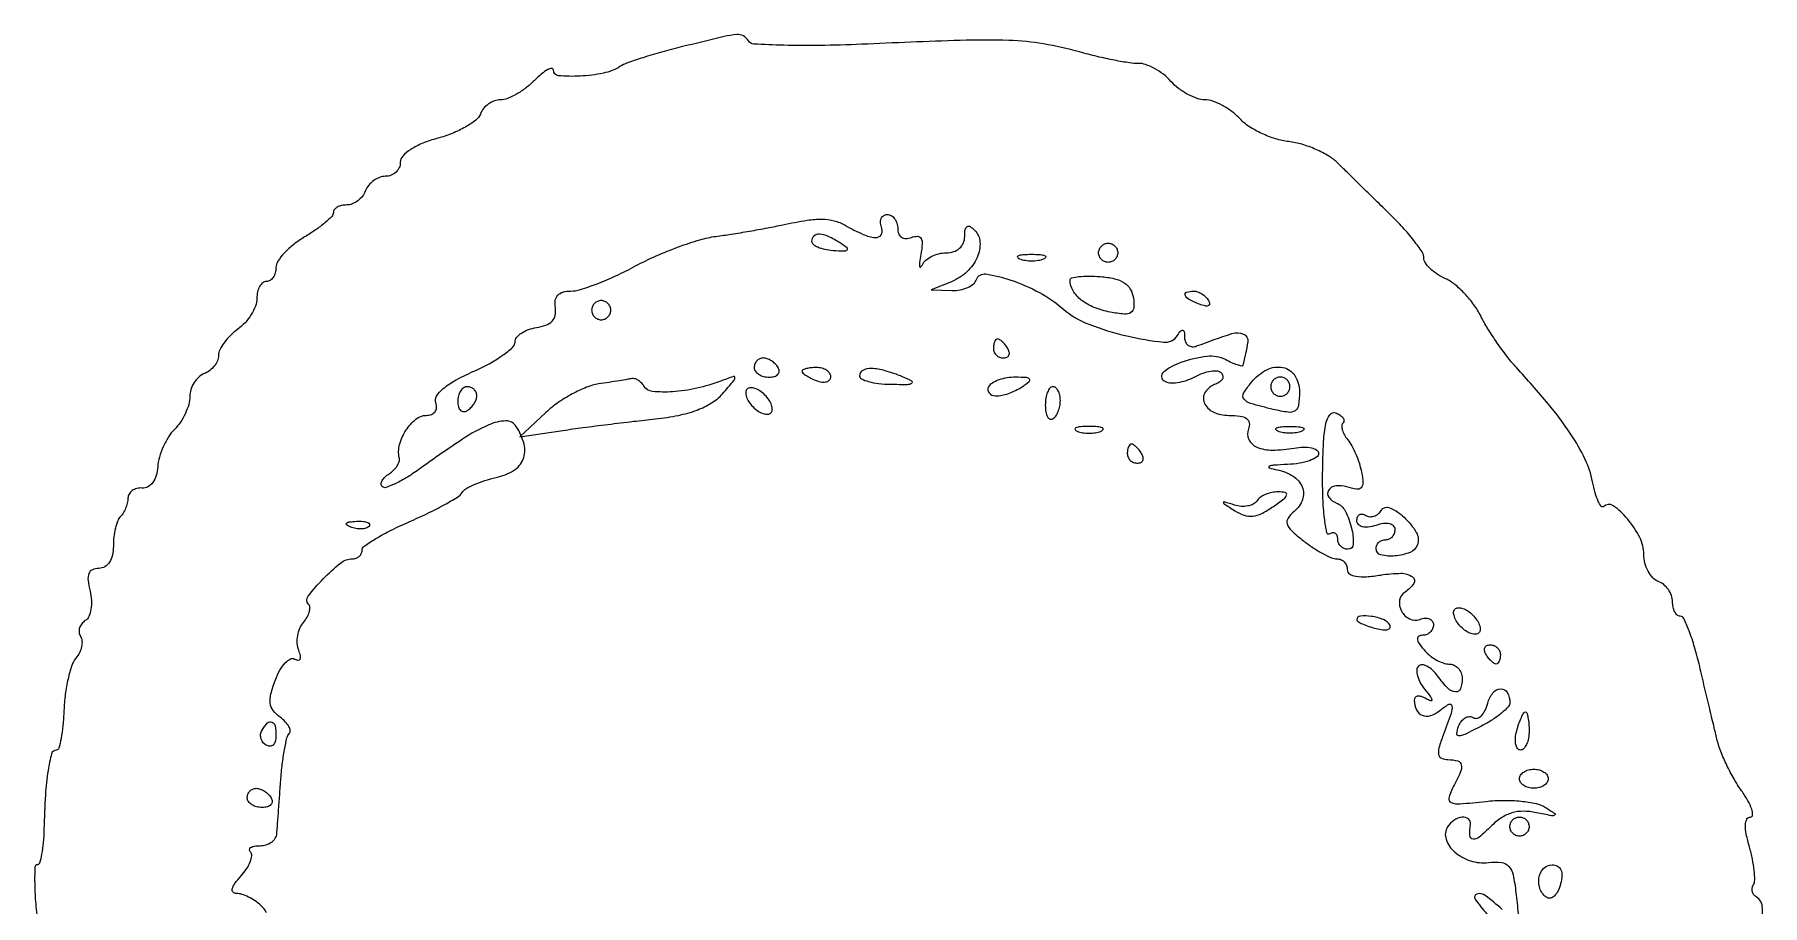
# Model space of a CAD drawing. Extents: x 489 to 2056, y 115 to 2226.
# Drawn here: x 1473.8 to 1654.4, y 967.8 to 1058.8 of the extents above; entities that cross this region are included whole.
import ezdxf

# ---------------------------------------------------------------- set-up
doc = ezdxf.new("R2010")
doc.units = 0

msp = doc.modelspace()

# ---------------------------------------------------------------- linework, layer by layer
for points in [[(1654.355874, 954.921588, 0.001657), (1654.396989, 967.474971, 0.259926), (1653.733688, 968.664601, -0.101998), (1653.478521, 968.905603, -0.098595), (1653.335636, 969.230709, -0.097222), (1653.327126, 969.589654, -0.096156), (1653.454714, 969.926726, 0.141984), (1653.591345, 970.417559, 0.023583), (1653.534163, 971.406697, 0.024247), (1653.350186, 972.596699, 0.019359), (1653.040832, 973.857628, -0.02049), (1652.711322, 975.213957, -0.05712), (1652.629997, 976.188752, -0.109149), (1652.779689, 976.779135, -0.283509), (1653.1379, 977, 0.404823), (1653.364128, 977.219065, 0.089614), (1653.277204, 977.807812, 0.048354), (1652.879333, 978.694071, 0.023091), (1652.210274, 979.75, -0.023324), (1651.428161, 980.985629, -0.01694), (1650.671039, 982.426563, -0.017179), (1650.044648, 983.846124, -0.035527), (1649.674798, 985, -0.001175), (1649.359315, 986.307241, -0.000349), (1648.882954, 988.307812, -0.00035), (1648.350796, 990.556654, -0.000377), (1647.835138, 992.75, 0.013581), (1647.305648, 994.762142, 0.021233), (1646.730641, 996.457813, 0.01672), (1646.174436, 997.763047, 0.291491), (1645.80252, 998, -0.183773), (1645.496168, 998.116534, -0.090525), (1645.23574, 998.449844, -0.070402), (1645.059256, 998.945399, -0.050432), (1645, 999.531385, 0.088478), (1644.887915, 1000.159833, 0.06652), (1644.559375, 1000.782009, 0.065663), (1644.073415, 1001.303843, 0.081035), (1643.5, 1001.638374, -0.113301), (1642.926151, 1002.0243, -0.065925), (1642.440625, 1002.702313, -0.060624), (1642.11182, 1003.553352, -0.061977), (1642, 1004.452001, 0.118192), (1641.576164, 1006.219947, 0.056676), (1640.282041, 1008.17885, 0.064353), (1638.794433, 1009.551476, 0.36562), (1637.800793, 1009.46746, -0.453435), (1637.550212, 1009.484026, -0.0581), (1637.237462, 1010.008981, -0.0373), (1636.91568, 1010.899721, -0.018678), (1636.637023, 1012.064887, 0.062642), (1635.844112, 1014.437569, 0.03506), (1634.335984, 1017.085514, 0.026724), (1632.019959, 1020.188056, 0.012149), (1628.683473, 1024, -0.021169), (1627.699371, 1025.166123, -0.013125), (1626.640151, 1026.611676, -0.013161), (1625.667834, 1028.096412, -0.023059), (1624.954188, 1029.380173, 0.041809), (1624.24017, 1030.558409, 0.032107), (1623.278932, 1031.716959, 0.032934), (1622.231154, 1032.689501, 0.063788), (1621.261354, 1033.290688, -0.038693), (1620.396008, 1033.76892, -0.045555), (1619.664273, 1034.352543, -0.051479), (1619.157674, 1034.949607, -0.151326), (1619, 1035.458651, 0.147875), (1618.809656, 1036.088175, 0.017912), (1617.956092, 1037.276081, 0.020021), (1616.807201, 1038.643082, 0.015246), (1615.44627, 1040.048136, -0.000528), (1613.947383, 1041.507135, -0.000461), (1612.382348, 1043.036558, -0.000463), (1610.970291, 1044.421596, -0.001378), (1610.006241, 1045.37419, 0.059836), (1609.050564, 1046.119961, 0.032289), (1607.723289, 1046.808536, 0.031652), (1606.260783, 1047.343597, 0.04291), (1604.883333, 1047.625227, -0.046246), (1603.507624, 1047.916059, -0.03383), (1602.050422, 1048.478571, -0.034473), (1600.731612, 1049.207544, -0.061804), (1599.784407, 1050.001037, 0.042841), (1598.93846, 1050.765961, 0.037663), (1597.938616, 1051.412805, 0.039547), (1596.941486, 1051.857953, 0.085414), (1596.116032, 1052, -0.083816), (1595.298301, 1052.138048, -0.040838), (1594.327197, 1052.567198, -0.039003), (1593.364537, 1053.192019, -0.04542), (1592.562546, 1053.930888, 0.043527), (1591.771444, 1054.665269, 0.039719), (1590.841516, 1055.276974, 0.04206), (1589.917848, 1055.687657, 0.092876), (1589.157558, 1055.80185, -0.047412), (1588.241081, 1055.855632, -0.010076), (1586.665033, 1056.131886, -0.010456), (1584.844383, 1056.528674, -0.00977), (1583, 1057.009524, 0.027566), (1579.251287, 1057.845665, 0.032355), (1575.628956, 1058.20783, 0.017253), (1570.511878, 1058.210187, 0.00257), (1560.214464, 1057.806507, -0.007197), (1555.85106, 1057.675876, -0.011217), (1552.090281, 1057.701819, -0.005569), (1548.953109, 1057.828849, -0.246205), (1548.405447, 1058.15299, 0.128924), (1547.860712, 1058.671554, 0.149481), (1547.162554, 1058.818604, 0.036122), (1545.853242, 1058.605446, 0.001595), (1541.372559, 1057.524184, 0.008047), (1539.315111, 1056.9855, 0.009294), (1537.373235, 1056.404422, 0.008489), (1535.749877, 1055.855047, 0.052618), (1534.958075, 1055.474089, -0.087652), (1533.236491, 1054.789026, -0.038139), (1530.786386, 1054.474634, -0.034708), (1528.550989, 1054.514892, -0.388842), (1528, 1055.116268, 0.435674), (1527.827104, 1055.277028, 0.109524), (1527.4125, 1055.152904, 0.048288), (1526.768709, 1054.70718, 0.020835), (1526, 1054, -0.034323), (1525.121676, 1053.234641, -0.033225), (1524.137656, 1052.5875, -0.035062), (1523.195575, 1052.13797, -0.094056), (1522.468615, 1052, 0.087897), (1521.840479, 1051.888718, 0.066472), (1521.219215, 1051.562564, 0.065745), (1520.69873, 1051.080122, 0.081581), (1520.365793, 1050.510857, -0.136457), (1519.888876, 1049.86715, -0.036339), (1518.817419, 1049.150888, -0.034044), (1517.430867, 1048.483569, -0.029375), (1515.897177, 1047.972313, 0.029951), (1514.342773, 1047.452162, 0.04742), (1513.096173, 1046.807012, 0.059525), (1512.261981, 1046.116768, 0.192485), (1512, 1045.461456, -0.103917), (1511.882836, 1044.903807, -0.098965), (1511.550156, 1044.429303, -0.096723), (1511.05316, 1044.111312, -0.094364), (1510.468615, 1044, 0.088478), (1509.840167, 1043.887915, 0.06652), (1509.217991, 1043.559375, 0.065663), (1508.696157, 1043.073415, 0.081035), (1508.361626, 1042.5, -0.074185), (1508.037471, 1041.926569, -0.064359), (1507.545909, 1041.440625, -0.06686), (1506.968559, 1041.111903, -0.096313), (1506.393011, 1041, 0.054354), (1505.860107, 1040.941898, 0.074044), (1505.409197, 1040.769585, 0.093673), (1505.106606, 1040.514902, 0.172778), (1505, 1040.215608, -0.195403), (1504.836262, 1039.81263, -0.023293), (1504.11875, 1039.141063, -0.025002), (1503.149055, 1038.395039, -0.018053), (1502, 1037.659071, 0.03295), (1500.851828, 1036.874509, 0.038709), (1499.88125, 1035.983478, 0.042416), (1499.201994, 1035.118924, 0.146322), (1499, 1034.443464, -0.067517), (1498.925153, 1033.89171, -0.084249), (1498.70625, 1033.424018, -0.099622), (1498.381341, 1033.111259, -0.1429), (1498, 1033, 0.173062), (1497.618433, 1032.863853, 0.093597), (1497.29375, 1032.477348, 0.073949), (1497.074067, 1031.901422, 0.054248), (1497, 1031.220759, -0.091287), (1496.855253, 1030.434551, -0.047927), (1496.4125, 1029.540724, -0.045499), (1495.765149, 1028.683198, -0.052224), (1495, 1028, 0.039228), (1494.234748, 1027.351584, 0.040276), (1493.5875, 1026.596931, 0.043558), (1493.13968, 1025.852162, 0.114067), (1493, 1025.247856, -0.101606), (1492.888291, 1024.703814, -0.066798), (1492.559375, 1024.153143, -0.063304), (1492.073458, 1023.679576, -0.070034), (1491.5, 1023.361626, 0.09486), (1490.926505, 1023.00561, 0.066838), (1490.440625, 1022.420016, 0.064626), (1490.112118, 1021.703825, 0.075388), (1490, 1020.96444, -0.070884), (1489.883976, 1020.150144, -0.038863), (1489.52763, 1019.205577, -0.037818), (1489.007425, 1018.284322, -0.04898), (1488.391932, 1017.534789, 0.055807), (1487.765611, 1016.750537, 0.035611), (1487.214542, 1015.720394, 0.035539), (1486.813601, 1014.618497, 0.054196), (1486.641932, 1013.61626, -0.055948), (1486.48145, 1012.698602, -0.086785), (1486.126828, 1011.979316, -0.109735), (1485.621897, 1011.535547, -0.142993), (1485.024123, 1011.4029, 0.077877), (1484.458502, 1011.352002, 0.093835), (1483.974698, 1011.128768, 0.105935), (1483.647467, 1010.770596, 0.127822), (1483.524123, 1010.333333, -0.053359), (1483.45992, 1009.831682, -0.037505), (1483.286774, 1009.289063, -0.037946), (1483.039095, 1008.788791, -0.062539), (1482.75, 1008.416667, 0.104996), (1482.46088, 1007.971668, 0.032095), (1482.220313, 1007.201562, 0.030555), (1482.055264, 1006.281593, 0.029115), (1482, 1005.333333, -0.053612), (1481.897016, 1004.375633, -0.090963), (1481.587244, 1003.634011, -0.116093), (1481.099893, 1003.168436, -0.133637), (1480.480948, 1003, 0.108471), (1479.818842, 1002.854652, 0.195342), (1479.444704, 1002.455272, 0.121322), (1479.354722, 1001.741994, 0.032494), (1479.561975, 1000.609094, -0.046722), (1479.710302, 999.644194, -0.055), (1479.663438, 998.721298, -0.06379), (1479.441763, 997.973087, -0.151591), (1479.064715, 997.539996, 0.08758), (1478.691431, 997.207086, 0.094494), (1478.466675, 996.774702, 0.10011), (1478.424178, 996.310968, 0.111814), (1478.569778, 995.887097, -0.123033), (1478.719663, 995.417144, -0.068384), (1478.675749, 994.813766, -0.061594), (1478.455581, 994.175655, -0.059433), (1478.084603, 993.60194, 0.092687), (1477.653866, 992.828036, 0.024459), (1477.268783, 991.458622, 0.02396), (1476.976775, 989.828974, 0.022561), (1476.834579, 988.145745, -0.014099), (1476.727364, 986.556471, -0.02294), (1476.536768, 985.217813, -0.019122), (1476.301785, 984.19367, -0.338902), (1476.048871, 984, 0.338478), (1475.544903, 983.614692, 0.027229), (1475.172257, 981.873673, 0.024147), (1474.894203, 979.312183, 0.00939), (1474.747842, 975.75, -0.015906), (1474.670007, 974.312486, -0.025851), (1474.502334, 973.101563, -0.023641), (1474.282543, 972.189823, -0.333324), (1474.029437, 972, 0.401915), (1473.802167, 971.782118, 0.01148), (1473.773899, 970.310938, 0.017247), (1473.844903, 968.454862, 0.010233), (1474.050976, 966.25, -0.017572)], [(1498.023605, 966.977409, 0.0827), (1497.428265, 967.75, 0.039118), (1496.825727, 968.22838, 0.033931), (1496.127494, 968.632813, 0.035418), (1495.441752, 968.911775, 0.079052), (1494.887219, 969, -0.197229), (1494.528499, 969.147227, -0.265481), (1494.435803, 969.478437, -0.097799), (1494.702469, 970.043286, -0.024881), (1495.347194, 970.831152, 0.036341), (1495.932883, 971.58128, 0.053499), (1496.321096, 972.320877, 0.068493), (1496.47323, 972.943361, 0.225806), (1496.335515, 973.331152, -0.202239), (1496.233148, 973.582829, -0.2467), (1496.352724, 973.803526, -0.10953), (1496.738102, 973.954034, -0.038554), (1497.333333, 974, 0.072533), (1497.977225, 974.0939, 0.082174), (1498.537806, 974.367188, 0.092547), (1498.930249, 974.773005, 0.128099), (1499.09324, 975.25, 0.000263), (1499.1474, 975.981253, 0.000043), (1499.251865, 977.403496, 0.000047), (1499.374553, 979.07794, 0.000041), (1499.502306, 980.825732, -0.011369), (1499.665237, 982.524523, -0.015381), (1499.894378, 984.049801, -0.012326), (1500.15217, 985.292615, -0.139959), (1500.393522, 985.726855, 0.23696), (1500.494925, 986.032787, 0.093109), (1500.346502, 986.464752, 0.065375), (1499.974745, 986.956618, 0.040435), (1499.425459, 987.430848, -0.072983), (1498.710216, 988.134287, -0.131815), (1498.403036, 988.8904, -0.095417), (1498.468267, 989.870115, -0.026651), (1498.93913, 991.339899, -0.036857), (1499.416048, 992.360867, -0.061595), (1499.97666, 993.123784, -0.089573), (1500.52818, 993.530461, -0.25808), (1500.986673, 993.508237, 0.114501), (1501.325674, 993.393798, 0.331321), (1501.525418, 993.514161, 0.154235), (1501.555137, 993.873396, 0.035738), (1501.37667, 994.460797, -0.078775), (1501.228697, 995.157837, -0.056052), (1501.276687, 995.956322, -0.055696), (1501.501989, 996.730224, -0.074677), (1501.879448, 997.354744, 0.044619), (1502.259333, 997.905817, 0.060971), (1502.489778, 998.46235, 0.076655), (1502.546364, 998.940581, 0.189771), (1502.407991, 999.258676, -0.376243), (1502.354041, 1000.078914, -0.028848), (1503.919318, 1001.893672, -0.031455), (1505.751192, 1003.561327, -0.170529), (1507, 1004, 0.086409), (1507.381848, 1004.066487, 0.094051), (1507.70625, 1004.257576, 0.100258), (1507.923229, 1004.542366, 0.113286), (1508, 1004.876856, -0.244063), (1508.230656, 1005.321244, -0.016824), (1509.45201, 1006.120773, -0.020937), (1511.048978, 1007.001737, -0.013996), (1512.943012, 1007.880138, 0.010654), (1514.877595, 1008.761683, 0.014012), (1516.600998, 1009.652113, 0.011466), (1517.987043, 1010.460216, 0.117143), (1518.454479, 1010.926346, -0.123094), (1518.862346, 1011.32364, -0.027556), (1519.733833, 1011.768756, -0.026993), (1520.825705, 1012.183665, -0.023246), (1522.011468, 1012.502519, 0.082051), (1523.845513, 1013.23493, 0.164355), (1524.840719, 1014.413307, 0.159913), (1524.932226, 1015.978818, 0.076682), (1524.117388, 1017.844302, 0.266987), (1523.029587, 1018.416317, 0.094119), (1521.246992, 1018.007616, 0.043492), (1518.489547, 1016.501248, 0.009782), (1514.090895, 1013.449918, -0.017511), (1512.743729, 1012.54591, -0.027282), (1511.518147, 1011.87405, -0.025697), (1510.519644, 1011.457147, -0.290139), (1510.119856, 1011.546811, -0.202419), (1510.00755, 1011.823198, -0.118558), (1510.097176, 1012.174937, -0.082686), (1510.385197, 1012.553411, -0.050472), (1510.831747, 1012.896014, 0.055091), (1511.303169, 1013.264649, 0.059424), (1511.669245, 1013.718852, 0.066981), (1511.881179, 1014.186007, 0.130978), (1511.894028, 1014.591641, -0.126188), (1511.924217, 1015.948768, -0.074084), (1512.592173, 1017.439744, -0.07734), (1513.621996, 1018.605744, -0.174995), (1514.713978, 1019, 0.092668), (1515.250982, 1019.100388, 0.139976), (1515.627953, 1019.385632, 0.147443), (1515.785547, 1019.814543, 0.10684), (1515.707245, 1020.320524, -0.240841), (1515.780036, 1021.002888, -0.07389), (1516.489516, 1021.801338, -0.048998), (1517.763215, 1022.67067, -0.02173), (1519.590784, 1023.570524, 0.020968), (1521.273017, 1024.39564, 0.029349), (1522.694196, 1025.279973, 0.029243), (1523.733378, 1026.10967, 0.210669), (1523.990528, 1026.680449, -0.169739), (1524.160942, 1027.155698, -0.076187), (1524.658155, 1027.608009, -0.062551), (1525.388462, 1027.970864, -0.048816), (1526.25, 1028.180449, 0.05463), (1527.219489, 1028.428238, 0.114034), (1527.864937, 1028.857108, 0.136537), (1528.187347, 1029.467662, 0.095489), (1528.206163, 1030.25, -0.080135), (1528.201295, 1031.007515, -0.147935), (1528.465284, 1031.557884, -0.13986), (1529.003358, 1031.889185, -0.068602), (1529.807224, 1032, 0.076652), (1530.83932, 1032.159159, 0.015722), (1532.584559, 1032.771513, 0.016205), (1534.586529, 1033.621003, 0.014606), (1536.601061, 1034.626429, -0.019214), (1538.73321, 1035.666128, -0.015643), (1541.089062, 1036.61802, -0.015926), (1543.316203, 1037.358211, -0.039234), (1545, 1037.718138, 0.006139), (1546.593197, 1037.949875, 0.003569), (1548.5, 1038.265147, 0.003567), (1550.406536, 1038.6084, 0.006013), (1552, 1038.926922, -0.01138), (1554.52117, 1039.4028, -0.042932), (1556.12198, 1039.527898, -0.065693), (1557.339517, 1039.357536, -0.061603), (1558.5, 1038.876072, 0.023906), (1560.371186, 1037.929055, 0.084272), (1561.672064, 1037.593321, 0.270432), (1562.263123, 1037.874332, 0.246087), (1562.342084, 1038.550928, -0.067641), (1562.211525, 1039.105205, -0.115401), (1562.274543, 1039.574335, -0.15244), (1562.517224, 1039.883266, -0.151743), (1562.893011, 1040, -0.131714), (1563.31516, 1039.886831, -0.1006), (1563.674822, 1039.568594, -0.088075), (1563.916763, 1039.092547, -0.073761), (1564, 1038.531385, 0.094927), (1564.104343, 1037.986743, 0.156019), (1564.399704, 1037.627501, 0.150187), (1564.858178, 1037.498148, 0.086024), (1565.427037, 1037.610375, -0.091669), (1566.066006, 1037.729013, -0.272664), (1566.435164, 1037.511907, -0.147154), (1566.561929, 1036.930209, -0.027082), (1566.415949, 1035.82899, 0.012062), (1566.27977, 1034.994817, 0.070505), (1566.281134, 1034.551328, 0.598425), (1566.393171, 1034.510632, 0.099529), (1566.572245, 1034.75, -0.106564), (1566.940696, 1035.228472, -0.060166), (1567.555076, 1035.632813, -0.055981), (1568.30613, 1035.906999, -0.059618), (1569.083333, 1036, 0.078105), (1569.85385, 1036.121101, 0.103814), (1570.468137, 1036.471739, 0.111268), (1570.861025, 1037.017892, 0.100836), (1571, 1037.7, -0.03546), (1571.051756, 1038.42886, -0.217178), (1571.25, 1038.73849, -0.291612), (1571.565, 1038.740411, -0.056061), (1572.032783, 1038.367217, -0.183511), (1572.600427, 1037.104304, -0.121061), (1572.309795, 1035.520816, -0.099896), (1571.226485, 1034.008499, -0.091773), (1569.6109, 1032.979706), (1567.5, 1032.126773), (1569.666667, 1032.063386, 0.052283), (1570.525017, 1032.128077, 0.059198), (1571.314139, 1032.370412, 0.067989), (1571.92049, 1032.743823, 0.141253), (1572.232531, 1033.197592, -0.364853), (1573.200089, 1033.789949, -0.044203), (1575.81515, 1033.153646, -0.042782), (1578.806772, 1031.844334, -0.052199), (1581.32346, 1030.113837, 0.084526), (1583.964218, 1028.538011, 0.035179), (1587.944135, 1027.311091, 0.029784), (1591.796782, 1026.653107, 0.285854), (1593.232347, 1027.341705, -0.025188), (1593.586458, 1027.840827, -0.298844), (1593.800794, 1027.912472, -0.308458), (1593.946418, 1027.74448, -0.026135), (1593.984687, 1027.143011, 0.099206), (1594.0868, 1026.661684, 0.138999), (1594.362689, 1026.32263, 0.140921), (1594.77227, 1026.181639, 0.103116), (1595.25, 1026.255784, -0.009879), (1598.926187, 1027.555041, -0.181977), (1600.140715, 1027.506377, -0.341893), (1600.592537, 1026.702153, -0.028786), (1600.076511, 1024.214816, -0.406931), (1599.961272, 1024.146403, -0.021387), (1599.508413, 1024.276603, -0.023806), (1598.9266, 1024.502484, -0.013818), (1598.25, 1024.825624, 0.150391), (1596.342616, 1025.162184, 0.052732), (1593.60255, 1024.522759, 0.087126), (1591.78338, 1023.508917, 0.516096), (1591.842095, 1022.597591, 0.122577), (1592.420069, 1022.41268, 0.050174), (1593.249403, 1022.441356, 0.045647), (1594.176506, 1022.654579, 0.043555), (1595.06498, 1023.034776, -0.037258), (1595.920074, 1023.413477, -0.048977), (1596.747717, 1023.620016, -0.058084), (1597.432937, 1023.641019, -0.186813), (1597.835646, 1023.444116, -0.146012), (1597.987334, 1023.135385, -0.159517), (1597.937659, 1022.805943, -0.121797), (1597.678793, 1022.503812, -0.069347), (1597.25, 1022.279762, 0.155851), (1596.161913, 1021.448745, 0.25578), (1596.039566, 1020.325779, 0.190132), (1596.979394, 1019.352818, 0.107142), (1598.606989, 1019, -0.031221), (1599.788464, 1018.926153, -0.119833), (1600.471967, 1018.666245, -0.21306), (1600.745887, 1018.218519, -0.124543), (1600.670131, 1017.582759, 0.203769), (1600.709384, 1016.481431, 0.185724), (1601.532221, 1015.690115, 0.101824), (1603.181148, 1015.363304, 0.043051), (1605.438351, 1015.574599, -0.036943), (1606.419856, 1015.678566, -0.061341), (1607.247516, 1015.603168, -0.088624), (1607.805686, 1015.373624, -0.256367), (1608, 1015.019557, -0.25651), (1607.779335, 1014.617728, -0.056246), (1607.045312, 1014.259491, -0.04535), (1605.99504, 1013.990164, -0.029636), (1604.75, 1013.863818, 0.006076), (1603.295011, 1013.78513, 0.102694), (1602.834121, 1013.657152, 0.677543), (1602.848849, 1013.50375, 0.022878), (1603.665449, 1013.305347, -0.092011), (1605.329266, 1012.648307, -0.156625), (1606.284327, 1011.515486, -0.186204), (1606.312966, 1010.186634, -0.133644), (1605.450683, 1008.95907, 0.070019), (1604.807502, 1008.252207, 0.229759), (1604.717675, 1007.6446, 0.131555), (1605.151458, 1006.962616, 0.019042), (1606.417853, 1005.885957, 0.020153), (1607.415906, 1005.164029, 0.022621), (1608.432016, 1004.554, 0.022651), (1609.335319, 1004.117482, 0.101562), (1609.907729, 1004, -0.102641), (1610.324526, 1003.913528, -0.098722), (1610.679145, 1003.667815, -0.097056), (1610.916756, 1003.30079, -0.095548), (1611, 1002.869158, 0.254273), (1611.240232, 1002.42731, 0.104214), (1611.898196, 1002.174277, 0.058337), (1612.98361, 1002.127669, 0.021816), (1614.5, 1002.306287, -0.037792), (1616.603017, 1002.486167, -0.156296), (1617.806456, 1002.113496, -0.40474), (1617.943577, 1001.405234, -0.110265), (1617.043674, 1000.526992, 0.217818), (1616.468171, 999.664267, 0.164845), (1616.660221, 998.527757, 0.158701), (1617.513967, 997.713272, 0.206226), (1618.582759, 997.670131, -0.069392), (1619.12477, 997.795809, -0.117411), (1619.583685, 997.729045, -0.152599), (1619.886102, 997.48395, -0.147775), (1620, 997.106989, -0.100464), (1619.914253, 996.684542, -0.098269), (1619.670282, 996.325178, -0.097603), (1619.305946, 996.084453, -0.09763), (1618.877555, 996, 0.122183), (1618.467821, 995.898357, 0.300026), (1618.325424, 995.638636, 0.128583), (1618.48229, 995.191217, 0.024942), (1619, 994.5, 0.048188), (1619.578122, 993.926058, 0.041499), (1620.28386, 993.440625, 0.04354), (1621.004766, 993.107783, 0.086594), (1621.622445, 993, -0.108083), (1622.14801, 992.885048, -0.099644), (1622.595343, 992.559375, -0.09558), (1622.895288, 992.072657, -0.090674), (1623, 991.5, -0.08054), (1622.822683, 990.406339, -0.349845), (1622.309158, 990.072632, -0.18061), (1621.51777, 990.459006, -0.03198), (1620.442004, 991.748428, 0.045168), (1619.899456, 992.364968, 0.071663), (1619.326324, 992.770503, 0.101031), (1618.814545, 992.912877, 0.217158), (1618.43926, 992.772594, 0.190577), (1618.264491, 992.369119, 0.07499), (1618.336798, 991.756972, 0.05984), (1618.627883, 991.042356, 0.043858), (1619.107499, 990.332208, -0.010573), (1619.693031, 989.57857, -0.123824), (1619.834431, 989.237474, -0.573559), (1619.714095, 989.14098, -0.043872), (1619.25, 989.367059, 0.052181), (1618.77074, 989.59077, 0.111731), (1618.367188, 989.635307, 0.183677), (1618.105164, 989.500249, 0.184958), (1618, 989.225684, 0.10742), (1618.219489, 988.21583, 0.190278), (1618.824424, 987.633106, 0.17856), (1619.697026, 987.600592, 0.094422), (1620.657991, 988.131121, -0.042611), (1621.60025, 988.786258, -0.530569), (1621.927753, 988.626751, -0.119755), (1621.851292, 987.836102, -0.007135), (1621.024751, 985.5651, 0.019659), (1620.57883, 984.237336, 0.119871), (1620.545716, 983.519421, 0.248072), (1620.853372, 983.138064, 0.101757), (1621.524751, 983, -0.066153), (1622.536621, 982.865535, -0.295212), (1622.918228, 982.441219, -0.146744), (1622.811875, 981.646726, -0.016731), (1622.002902, 980.005423, 0.062657), (1621.608109, 978.976112, 0.375309), (1621.850967, 978.506175, 0.114824), (1622.751266, 978.372799, 0.006989), (1625.479013, 978.634224, -0.025783), (1627.335392, 978.74196, -0.026907), (1629.166502, 978.655128, -0.028177), (1630.739292, 978.405303, -0.088176), (1631.726111, 977.999939, -0.010172), (1632.679978, 977.366776, -0.551858), (1632.672036, 977.186777, -0.179378), (1632.341676, 977.132382, -0.004154), (1630.76523, 977.452109, 0.050218), (1629.389554, 977.601344, 0.075507), (1628.197148, 977.429632, 0.074794), (1627.101474, 976.90971, 0.048295), (1626.01523, 976.01523, -0.020669), (1624.791096, 974.888326, -0.20592), (1624.139161, 974.689106, -0.375817), (1623.801908, 975.056807, -0.044995), (1623.881579, 976.25, 0.273115), (1623.665701, 976.79583, 0.198114), (1623.021069, 976.974087, 0.117051), (1622.142684, 976.649043, 0.107855), (1621.472927, 975.956195, 0.22484), (1621.328714, 974.665249, 0.131718), (1622.215504, 973.349368, 0.102798), (1623.870453, 972.42151, 0.103652), (1625.752982, 972.233493, -0.052151), (1627.104968, 972.237297, -0.184408), (1627.867079, 971.853889, -0.134041), (1628.321361, 970.967206, -0.023117), (1628.626327, 969.086425, -0.005804), (1628.85364, 966.885489, -0.197959)], [(1627.180749, 967.336425, 0.022043), (1625.425984, 968.789079, 0.240162), (1624.550097, 968.944854, 0.508496), (1624.366567, 968.416912, 0.029927), (1625.595012, 966.853901, -0.022621)]]:
    msp.add_lwpolyline(points, format="xyb")
for points in [[(1555, 1037.212804, 0.234621), (1555.156063, 1036.898527, 0.061397), (1555.657234, 1036.607339, 0.049041), (1556.380495, 1036.379085, 0.033139), (1557.237392, 1036.257071, 0.009696), (1558.400965, 1036.192083, 0.212144), (1558.710154, 1036.316182, 0.450889), (1558.693048, 1036.540339, 0.020914), (1557.987392, 1037.028954, 0.031857), (1556.746187, 1037.707208, 0.094015), (1555.808051, 1037.945697, 0.200319), (1555.239701, 1037.748517, 0.213521)], [(1587, 1036, -0.099038), (1586.923658, 1035.618362, -0.097945), (1586.70625, 1035.29375, -0.097945), (1586.381638, 1035.076342, -0.099038), (1586, 1035, -0.099038), (1585.618362, 1035.076342, -0.097945), (1585.29375, 1035.29375, -0.097945), (1585.076342, 1035.618362, -0.099038), (1585, 1036, -0.099038), (1585.076342, 1036.381638, -0.097945), (1585.29375, 1036.70625, -0.097945), (1585.618362, 1036.923658, -0.099038), (1586, 1037, -0.099038), (1586.381638, 1036.923658, -0.097945), (1586.70625, 1036.70625, -0.097945), (1586.923658, 1036.381638, -0.099038)], [(1579.25, 1035.337719, -0.057986), (1578.679992, 1035.181385, -0.037979), (1578, 1035.12966, -0.037979), (1577.320008, 1035.181385, -0.057986), (1576.75, 1035.337719, -0.174857), (1576.540618, 1035.525001, -0.447206), (1576.601563, 1035.693942, -0.078554), (1577.10856, 1035.810911, -0.017491), (1578, 1035.842105, -0.017491), (1578.89144, 1035.810911, -0.078554), (1579.398438, 1035.693942, -0.447206), (1579.459382, 1035.525001, -0.174857)], [(1588.639712, 1031.278595, -0.054253), (1588.683989, 1030.250562, -0.243268), (1588.382603, 1029.750751, -0.162149), (1587.691393, 1029.589342, -0.022841), (1586.221738, 1029.793104, -0.048775), (1584.523629, 1030.283083, -0.073329), (1583.191788, 1031.054124, -0.090218), (1582.334307, 1032.032444, -0.129609), (1582.015313, 1033.133732, -0.348065), (1582.190513, 1033.366245, -0.033459), (1582.935091, 1033.508099, -0.031275), (1583.95453, 1033.56815, -0.018705), (1585.167974, 1033.518252, -0.035156), (1586.665976, 1033.293709, -0.088696), (1587.6795, 1032.869968, -0.118054), (1588.310781, 1032.209551, -0.094375)], [(1596.492921, 1031.011454, -0.1144), (1596.606889, 1030.674071, -0.32948), (1596.487528, 1030.474315, -0.155351), (1596.131719, 1030.443138, -0.036408), (1595.551938, 1030.618443, -0.029964), (1594.48003, 1031.105273, -0.168622), (1594.057392, 1031.558518, -0.444011), (1594.201747, 1031.882327, -0.079093), (1594.940983, 1032, -0.088797), (1595.34605, 1031.927491, -0.053277), (1595.78502, 1031.709615, -0.051183), (1596.189428, 1031.389589, -0.061454)], [(1532, 1030, 0.099038), (1532.076342, 1029.618362, 0.097945), (1532.29375, 1029.29375, 0.097945), (1532.618362, 1029.076342, 0.099038), (1533, 1029, 0.099038), (1533.381638, 1029.076342, 0.097945), (1533.70625, 1029.29375, 0.097945), (1533.923658, 1029.618362, 0.099038), (1534, 1030, 0.099038), (1533.923658, 1030.381638, 0.097945), (1533.70625, 1030.70625, 0.097945), (1533.381638, 1030.923658, 0.099038), (1533, 1031, 0.099038), (1532.618362, 1030.923658, 0.097945), (1532.29375, 1030.70625, 0.097945), (1532.076342, 1030.381638, 0.099038)], [(1574, 1026, 0.105053), (1574.081062, 1025.618444, 0.099167), (1574.311086, 1025.29375, 0.09642), (1574.654762, 1025.076123, 0.093332), (1575.059017, 1025, 0.108972), (1575.413961, 1025.078288, 0.182303), (1575.6254, 1025.29375, 0.161196), (1575.656512, 1025.6179, 0.082592), (1575.5, 1026, 0.029505), (1575.231006, 1026.382774, 0.035638), (1574.933975, 1026.70625, 0.038439), (1574.65171, 1026.934461, 0.151918), (1574.440983, 1027, 0.210953), (1574.272352, 1026.92554, 0.081139), (1574.129539, 1026.70625, 0.061769), (1574.032345, 1026.382849, 0.042167)], [(1549, 1024, 0.153634), (1549.120018, 1023.618621, 0.097988), (1549.457961, 1023.29375, 0.080552), (1549.962904, 1023.074545, 0.062283), (1550.559017, 1023, 0.066118), (1551.110654, 1023.073267, 0.138808), (1551.478525, 1023.29375, 0.191142), (1551.607943, 1023.620352, 0.139169), (1551.5, 1024, 0.06081), (1551.193797, 1024.382515, 0.051032), (1550.7871, 1024.70625, 0.053229), (1550.346558, 1024.926698, 0.089642), (1549.940983, 1025, 0.105429), (1549.581949, 1024.923444, 0.099231), (1549.276414, 1024.70625, 0.096318), (1549.071618, 1024.381732, 0.092995)], [(1532.727509, 1022.281575, 0.057757), (1531.46975, 1021.939844, 0.028537), (1529.968232, 1021.237103, 0.027872), (1528.475028, 1020.32053, 0.036339), (1527.227509, 1019.313971), (1524.5, 1016.765126), (1529, 1017.427476, -0.003627), (1531.09449, 1017.720255, -0.001914), (1533.69823, 1018.054848, -0.001904), (1536.366113, 1018.376993, -0.002939), (1538.674824, 1018.633104, 0.023268), (1541.081319, 1018.999588, 0.04029), (1543.025468, 1019.554831, 0.049107), (1544.548735, 1020.303588, 0.074107), (1545.674824, 1021.257756, 0.002898), (1546.899572, 1022.670857, 0.212985), (1546.984482, 1022.956836, 0.475461), (1546.814848, 1023.061323, 0.006376), (1545.5, 1022.583851, -0.035198), (1542.982282, 1021.830567, -0.038544), (1540.459151, 1021.46651, -0.039552), (1538.368892, 1021.493294, -0.235554), (1537.468487, 1022.050989, 0.055641), (1537.192784, 1022.402772, 0.059036), (1536.85128, 1022.677215, 0.066129), (1536.498629, 1022.837648, 0.127793), (1536.190983, 1022.850168, -0.011198), (1535.772458, 1022.769183, -0.001507), (1534.888557, 1022.621338, -0.001739), (1533.839675, 1022.452889, -0.001463)], [(1554, 1023.606989, 0.222225), (1554.087111, 1023.420671, 0.030693), (1554.440625, 1023.160341, 0.030395), (1554.925442, 1022.887494, 0.02136), (1555.5, 1022.638374, 0.055937), (1556.074366, 1022.488865, 0.100118), (1556.559375, 1022.516384, 0.147206), (1556.877514, 1022.710807, 0.184534), (1557, 1023.031385, 0.152681), (1556.884506, 1023.400789, 0.098158), (1556.559375, 1023.715469, 0.08088), (1556.073532, 1023.92777, 0.062722), (1555.5, 1024, 0.024748), (1554.925176, 1023.971531, 0.039339), (1554.440625, 1023.884553, 0.046727), (1554.096084, 1023.758929, 0.289661)], [(1560, 1023.15218, 0.286995), (1560.207099, 1022.821092, 0.045847), (1560.954688, 1022.538644, 0.038935), (1562.00458, 1022.334798, 0.024625), (1563.25, 1022.254103, 0.005258), (1565.020851, 1022.245343, 0.1386), (1565.472457, 1022.3757, 0.584549), (1565.463148, 1022.588963, 0.019198), (1564.5, 1023.031638, 0.027385), (1562.673795, 1023.672855, 0.064122), (1561.246598, 1023.895638, 0.119133), (1560.346934, 1023.703536, 0.288443)], [(1573.5, 1022, 0.320535), (1573.54257, 1021.363698, 0.224569), (1574.216129, 1021.04511, 0.088074), (1575.565383, 1021.284637, 0.055643), (1577, 1022, 0.021402), (1577.740805, 1022.524997, 0.400385), (1577.779775, 1022.783207, 0.230617), (1577.478465, 1022.950013, 0.011327), (1576.309017, 1022.984687, 0.041968), (1575.425037, 1022.916577, 0.044123), (1574.580088, 1022.701752, 0.048375), (1573.891844, 1022.382909, 0.122282)], [(1606, 1021.480948, -0.033163), (1605.906916, 1020.079077, -0.214103), (1605.542554, 1019.490667, -0.185381), (1604.823274, 1019.323833, -0.024196), (1603.25, 1019.621624, -0.01029), (1600.894622, 1020.238206, -0.156841), (1600.202234, 1020.699552, -0.311957), (1600.160759, 1021.316637, -0.038783), (1600.979944, 1022.475834, -0.100067), (1602.582935, 1023.768409, -0.170313), (1604.268548, 1024.008945, -0.205869), (1605.516798, 1023.15183, -0.141692)], [(1603, 1022, 0.099038), (1603.076342, 1021.618362, 0.097945), (1603.29375, 1021.29375, 0.097945), (1603.618362, 1021.076342, 0.099038), (1604, 1021, 0.099038), (1604.381638, 1021.076342, 0.097945), (1604.70625, 1021.29375, 0.097945), (1604.923658, 1021.618362, 0.099038), (1605, 1022, 0.099038), (1604.923658, 1022.381638, 0.097945), (1604.70625, 1022.70625, 0.097945), (1604.381638, 1022.923658, 0.099038), (1604, 1023, 0.099038), (1603.618362, 1022.923658, 0.097945), (1603.29375, 1022.70625, 0.097945), (1603.076342, 1022.381638, 0.099038)], [(1518, 1020.440983, 0.066118), (1518.073267, 1019.889346, 0.138808), (1518.29375, 1019.521475, 0.191142), (1518.620352, 1019.392057, 0.139169), (1519, 1019.5, 0.06081), (1519.382515, 1019.806203, 0.051032), (1519.70625, 1020.2129, 0.053229), (1519.926698, 1020.653442, 0.089642), (1520, 1021.059017, 0.105429), (1519.923444, 1021.418051, 0.099231), (1519.70625, 1021.723586, 0.096318), (1519.381732, 1021.928382, 0.092995), (1519, 1022, 0.153634), (1518.618621, 1021.879982, 0.097988), (1518.29375, 1021.542039, 0.080552), (1518.074545, 1021.037096, 0.062283)], [(1548.1875, 1020.9375, 0.068635), (1548.45155, 1020.402945, 0.04742), (1548.882031, 1019.882031, 0.04742), (1549.402945, 1019.45155, 0.068635), (1549.9375, 1019.1875, 0.08306), (1550.420316, 1019.111558, 0.196386), (1550.75, 1019.25, 0.196386), (1550.888442, 1019.579684, 0.08306), (1550.8125, 1020.0625, 0.068635), (1550.54845, 1020.597055, 0.04742), (1550.117969, 1021.117969, 0.04742), (1549.597055, 1021.54845, 0.068635), (1549.0625, 1021.8125, 0.08306), (1548.579684, 1021.888442, 0.196386), (1548.25, 1021.75, 0.196386), (1548.111558, 1021.420316, 0.08306)], [(1579.428571, 1020.073419, 0.039538), (1579.484398, 1019.368544, 0.085489), (1579.659375, 1018.855415, 0.161426), (1579.917433, 1018.614282, 0.251349), (1580.214286, 1018.632436, 0.106803), (1580.515511, 1018.922412, 0.051141), (1580.769196, 1019.398678, 0.04742), (1580.941764, 1019.971796, 0.049465), (1581, 1020.559017, 0.05256), (1580.941884, 1021.110336, 0.072414), (1580.769196, 1021.576711, 0.092326), (1580.514141, 1021.889977, 0.177669), (1580.214286, 1022, 0.223398), (1579.913499, 1021.85855, 0.076248), (1579.659375, 1021.434067, 0.057994), (1579.486054, 1020.811155, 0.0389)], [(1610.551804, 1018.218471, 0.190201), (1610.423299, 1017.922391, 0.076507), (1610.476643, 1017.476769, 0.060839), (1610.691953, 1016.957974, 0.044482), (1611.046445, 1016.444038, -0.049273), (1611.470867, 1015.815953, -0.023398), (1611.895118, 1014.935448, -0.022928), (1612.256242, 1013.965364, -0.030076), (1612.490436, 1013.049664, -0.031114), (1612.6338, 1011.936159, -0.216348), (1612.444908, 1011.434765, -0.239629), (1611.959791, 1011.27723, -0.037752), (1610.952667, 1011.515023, 0.10662), (1609.788805, 1011.625799, 0.223707), (1609.035135, 1011.155687, 0.316196), (1609.063654, 1010.435481, 0.13888), (1609.867815, 1009.833333, -0.18683), (1610.776628, 1009.009931, -0.055555), (1611.438341, 1007.220902, -0.065847), (1611.626121, 1005.547813, -0.408444), (1611.067388, 1005, -0.098237), (1610.660019, 1005.080817, -0.097753), (1610.313545, 1005.311086, -0.098131), (1610.081518, 1005.654868, -0.099846), (1610, 1006.059017, 0.084823), (1609.937478, 1006.424911, 0.163624), (1609.756643, 1006.656545, 0.180644), (1609.48718, 1006.71854, 0.105963), (1609.171551, 1006.606024, -0.522193), (1608.850399, 1006.745193, -0.020285), (1608.609441, 1008.249483, -0.021097), (1608.450308, 1010.337083, -0.011339), (1608.42134, 1012.91977, -0.00863), (1608.517619, 1016.271084, -0.041879), (1608.763412, 1018.155688, -0.107502), (1609.181172, 1019.072443, -0.33568), (1609.792916, 1019.249224, -0.04904), (1610.249847, 1019.020324, -0.093709), (1610.549342, 1018.741716, -0.150039), (1610.647225, 1018.462148, -0.20905)], [(1582.75, 1017.337719, 0.057986), (1583.320008, 1017.181385, 0.037979), (1584, 1017.12966, 0.037979), (1584.679992, 1017.181385, 0.057986), (1585.25, 1017.337719, 0.174857), (1585.459382, 1017.525001, 0.447206), (1585.398438, 1017.693942, 0.078554), (1584.89144, 1017.810911, 0.017491), (1584, 1017.842105, 0.017491), (1583.10856, 1017.810911, 0.078554), (1582.601563, 1017.693942, 0.447206), (1582.540618, 1017.525001, 0.174857)], [(1606.25, 1017.337719, -0.057986), (1605.679992, 1017.181385, -0.037979), (1605, 1017.12966, -0.037979), (1604.320008, 1017.181385, -0.057986), (1603.75, 1017.337719, -0.174857), (1603.540618, 1017.525001, -0.447206), (1603.601563, 1017.693942, -0.078554), (1604.10856, 1017.810911, -0.017491), (1605, 1017.842105, -0.017491), (1605.89144, 1017.810911, -0.078554), (1606.398438, 1017.693942, -0.447206), (1606.459382, 1017.525001, -0.174857)], [(1588, 1015, 0.105053), (1588.081062, 1014.618444, 0.099167), (1588.311086, 1014.29375, 0.09642), (1588.654762, 1014.076123, 0.093332), (1589.059017, 1014, 0.108972), (1589.413961, 1014.078288, 0.182303), (1589.6254, 1014.29375, 0.161196), (1589.656512, 1014.6179, 0.082592), (1589.5, 1015, 0.029505), (1589.231006, 1015.382774, 0.035638), (1588.933975, 1015.70625, 0.038439), (1588.65171, 1015.934461, 0.151918), (1588.440983, 1016, 0.210953), (1588.272352, 1015.92554, 0.081139), (1588.129539, 1015.70625, 0.061769), (1588.032345, 1015.382849, 0.042167)], [(1601.526992, 1010.043674, -0.136965), (1601.173269, 1009.717445, -0.072863), (1600.604913, 1009.524494, -0.063683), (1599.918938, 1009.48699, -0.056971), (1599.217975, 1009.619179, 0.002728), (1598.125589, 1009.950828, 0.521576), (1598.048018, 1009.889091, 0.236708), (1598.127049, 1009.753524, 0.001727), (1599.255566, 1009.0227, 0.061451), (1600.227211, 1008.555161, 0.108469), (1601.108152, 1008.458186, 0.091627), (1602.049226, 1008.738192, 0.034782), (1603.228073, 1009.447195, 0.010771), (1604.355414, 1010.273572, 0.144575), (1604.653981, 1010.683458, 0.457555), (1604.51555, 1010.927573, 0.049216), (1603.781523, 1011, 0.051988), (1603.101372, 1010.929089, 0.04839), (1602.433065, 1010.719079, 0.051838), (1601.873943, 1010.410166, 0.102578)], [(1618.32962, 1005.46084, -0.212734), (1617.566891, 1004.676307, -0.072236), (1615.984333, 1004.295652, -0.083591), (1614.513931, 1004.406094, -0.34505), (1614, 1005.062149, -0.105789), (1614.076567, 1005.419983, -0.099291), (1614.29375, 1005.724506, -0.09622), (1614.618262, 1005.928633, -0.092674), (1615, 1006, 0.105903), (1615.381546, 1006.081731, 0.09931), (1615.70625, 1006.313545, 0.096189), (1615.923908, 1006.659924, 0.092573), (1616, 1007.067388, 0.20676), (1615.841894, 1007.433385, 0.136392), (1615.430242, 1007.649865, 0.086344), (1614.789261, 1007.676008, 0.043987), (1614, 1007.5, -0.0434), (1613.188746, 1007.318089, -0.093994), (1612.553005, 1007.352195, -0.150007), (1612.154195, 1007.590619, -0.185633), (1612, 1007.991629, -0.091137), (1612.070961, 1008.377704, -0.169791), (1612.273452, 1008.61815, -0.175704), (1612.575914, 1008.675268, -0.098407), (1612.930902, 1008.542705, 0.115766), (1613.337488, 1008.406581, 0.100464), (1613.785264, 1008.454991, 0.093289), (1614.205651, 1008.681381, 0.084498), (1614.532146, 1009.052013, -0.376), (1615.459518, 1009.336779, -0.084228), (1616.952893, 1008.338123, -0.069934), (1618.21091, 1006.762153, -0.225227)], [(1508.729167, 1007.395833, -0.126455), (1508.402231, 1007.202593, -0.060344), (1507.916927, 1007.123424, -0.05415), (1507.359369, 1007.160852, -0.051402), (1506.8125, 1007.316886, -0.054073), (1506.395823, 1007.538436, -0.470617), (1506.37858, 1007.720685, -0.168741), (1506.670344, 1007.862007, -0.018894), (1507.416667, 1007.921053, -0.028489), (1508.112848, 1007.910055, -0.077125), (1508.592839, 1007.799335, -0.208169), (1508.77538, 1007.614691, -0.296942)], [(1612, 997.616631, 0.269441), (1612.102895, 997.439552, 0.023164), (1612.587905, 997.192137, 0.025605), (1613.234464, 996.938235, 0.016806), (1614.00138, 996.70989, 0.033809), (1614.733252, 996.570513, 0.095442), (1615.250238, 996.606613, 0.238295), (1615.46851, 996.80112, 0.236417), (1615.442363, 997.093259, 0.164455), (1614.773988, 997.646277, 0.05364), (1613.519337, 997.977438, 0.060354), (1612.361711, 998.01255, 0.388023)], [(1624.8125, 997.0625, -0.08306), (1624.888442, 996.579684, -0.196386), (1624.75, 996.25, -0.196386), (1624.420316, 996.111558, -0.08306), (1623.9375, 996.1875, -0.068635), (1623.402945, 996.45155, -0.04742), (1622.882031, 996.882031, -0.04742), (1622.45155, 997.402945, -0.068635), (1622.1875, 997.9375, -0.08306), (1622.111558, 998.420316, -0.196386), (1622.25, 998.75, -0.196386), (1622.579684, 998.888442, -0.08306), (1623.0625, 998.8125, -0.068635), (1623.597055, 998.54845, -0.04742), (1624.117969, 998.117969, -0.04742), (1624.54845, 997.597055, -0.068635)], [(1627, 994, -0.042167), (1626.967655, 993.617151, -0.061769), (1626.870461, 993.29375, -0.081139), (1626.727648, 993.07446, -0.210953), (1626.559017, 993, -0.151918), (1626.34829, 993.065539, -0.038439), (1626.066025, 993.29375, -0.035638), (1625.768994, 993.617226, -0.029505), (1625.5, 994, -0.082592), (1625.343488, 994.3821, -0.161196), (1625.3746, 994.70625, -0.182303), (1625.586039, 994.921712, -0.108972), (1625.940983, 995, -0.093332), (1626.345238, 994.923877, -0.09642), (1626.688914, 994.70625, -0.099167), (1626.918938, 994.381556, -0.105053)], [(1628, 988.966663, -0.191401), (1627.822235, 988.519298, -0.031148), (1627.12664, 987.868599, -0.030519), (1626.165421, 987.169571, -0.022629), (1625.026861, 986.51389, -0.006518), (1623.278621, 985.638534, -0.109954), (1622.653944, 985.490854, -0.456634), (1622.44114, 985.729989, -0.059293), (1622.631645, 986.482466, -0.068784), (1622.924499, 987.013774, -0.099208), (1623.322546, 987.371368, -0.123477), (1623.760153, 987.50121, -0.150189), (1624.172093, 987.393641, 0.210194), (1624.581823, 987.336227, 0.127043), (1625.012375, 987.587264, 0.084831), (1625.401518, 988.131273, 0.049015), (1625.680998, 988.888137, -0.100965), (1626.221555, 989.987388, -0.223271), (1627.034366, 990.403531, -0.2808), (1627.727593, 990.012438, -0.128104)], [(1499, 985.440983, -0.067432), (1498.925389, 984.890269, -0.140899), (1498.701458, 984.524436, -0.190788), (1498.36964, 984.397824, -0.136093), (1497.983688, 984.510081, -0.090427), (1497.639411, 984.820631, -0.095498), (1497.434921, 985.22714, -0.099685), (1497.401101, 985.665803, -0.108373), (1497.542705, 986.069098, -0.050477), (1498.13314, 986.838655, -0.315493), (1498.592818, 986.933879, -0.25701), (1498.914842, 986.519563, -0.039415)], [(1630, 986, -0.043375), (1629.933456, 985.234359, -0.063112), (1629.733751, 984.5875, -0.082769), (1629.440102, 984.149557, -0.206609), (1629.09362, 984, -0.24384), (1628.789795, 984.157535, -0.106581), (1628.607123, 984.5875, -0.070464), (1628.575635, 985.233678, -0.040966), (1628.710251, 986, -0.016817), (1628.938458, 986.766387, -0.025621), (1629.192243, 987.4125, -0.023188), (1629.439563, 987.897136, -0.269386), (1629.616631, 988, -0.326917), (1629.766282, 987.890445, -0.029396), (1629.887385, 987.4125, -0.029316), (1629.972329, 986.766644, -0.018041)], [(1632, 981, -0.148195), (1631.884432, 980.618646, -0.098894), (1631.559375, 980.29375, -0.082425), (1631.073457, 980.074694, -0.064853), (1630.5, 980, -0.064853), (1629.926543, 980.074694, -0.082425), (1629.440625, 980.29375, -0.098894), (1629.115568, 980.618646, -0.148195), (1629, 981, -0.148195), (1629.115568, 981.381354, -0.098894), (1629.440625, 981.70625, -0.082425), (1629.926543, 981.925306, -0.064853), (1630.5, 982, -0.064853), (1631.073457, 981.925306, -0.082425), (1631.559375, 981.70625, -0.098894), (1631.884432, 981.381354, -0.148195)], [(1498.5, 979, -0.139169), (1498.607943, 978.620352, -0.191142), (1498.478525, 978.29375, -0.138808), (1498.110654, 978.073267, -0.066118), (1497.559017, 978, -0.062283), (1496.962904, 978.074545, -0.080552), (1496.457961, 978.29375, -0.097988), (1496.120018, 978.618621, -0.153634), (1496, 979, -0.092995), (1496.071618, 979.381732, -0.096318), (1496.276414, 979.70625, -0.099231), (1496.581949, 979.923444, -0.105429), (1496.940983, 980, -0.089642), (1497.346558, 979.926698, -0.053229), (1497.7871, 979.70625, -0.051032), (1498.193797, 979.382515, -0.06081)], [(1630, 976, -0.099038), (1629.923658, 975.618362, -0.097945), (1629.70625, 975.29375, -0.097945), (1629.381638, 975.076342, -0.099038), (1629, 975, -0.099038), (1628.618362, 975.076342, -0.097945), (1628.29375, 975.29375, -0.097945), (1628.076342, 975.618362, -0.099038), (1628, 976, -0.099038), (1628.076342, 976.381638, -0.097945), (1628.29375, 976.70625, -0.097945), (1628.618362, 976.923658, -0.099038), (1629, 977, -0.099038), (1629.381638, 976.923658, -0.097945), (1629.70625, 976.70625, -0.097945), (1629.923658, 976.381638, -0.099038)], [(1633.29269, 970.011247, -0.047293), (1633.028927, 969.289325, -0.082294), (1632.665037, 968.767598, -0.124503), (1632.264948, 968.522401, -0.21724), (1631.88631, 968.570264, -0.161631), (1631.171815, 969.424192, -0.132449), (1631.037105, 970.612563, -0.149439), (1631.514896, 971.608849, -0.209732), (1632.40638, 972, -0.121055), (1632.967068, 971.862233, -0.169002), (1633.317696, 971.488925, -0.120805), (1633.429865, 970.868269, -0.04857)]]:
    msp.add_lwpolyline(points, format="xyb", close=True)

doc.saveas('drawing.dxf')
